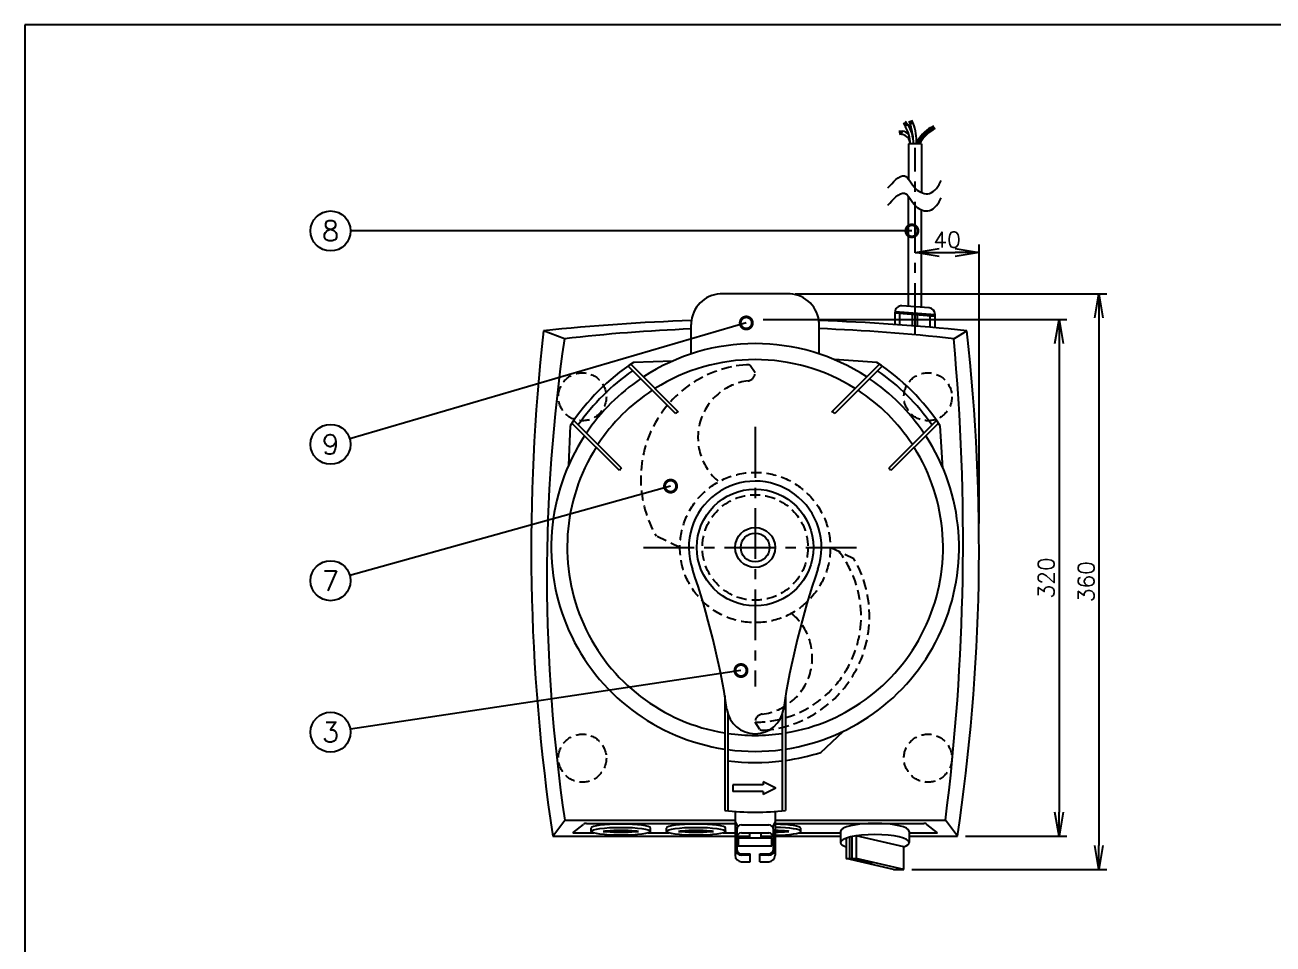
# Model space of a CAD drawing. Extents: x 115 to 2025, y 0 to 1377.
# Drawn here: x 115 to 895, y 802 to 1377 of the extents above; entities that cross this region are included whole.
import ezdxf
from ezdxf.enums import TextEntityAlignment as Align

# ---------------------------------------------------------------- set-up
doc = ezdxf.new("R2010")
doc.units = 0
doc.header["$PDMODE"] = 3
doc.linetypes.add('CENTER', pattern=[50.8, 31.75, -6.35, 6.35, -6.35])
doc.linetypes.add('HIDDEN', pattern=[9.525, 6.35, -3.175])
doc.layers.get('0').update_dxf_attribs({"linetype": 'CONTINUOUS'})
doc.layers.get('DEFPOINTS').update_dxf_attribs({"linetype": 'CONTINUOUS'})
for name, color, linetype in [('DANMEN', 7, 'CONTINUOUS'), ('KIKI-2D2', 7, 'CONTINUOUS'), ('SUNPOU', 7, 'CONTINUOUS'), ('WAKU', 7, 'CONTINUOUS')]:
    doc.layers.add(name, color=color, linetype=linetype)
doc.styles.get("Standard").update_dxf_attribs({"font": 'romans.shx', "bigfont": 'extfont.shx'})
doc.dimstyles.get("Standard").update_dxf_attribs({"dimscale": 5, "dimtxt": 2, "dimasz": 3, "dimexe": 1, "dimexo": 1, "dimgap": 0.6, "dimtad": 3, "dimdec": 0, "dimzin": 0, "dimdsep": 46, "dimtxsty": 'STANDARD', "dimblk1": 'OPEN', "dimblk2": 'OPEN', "dimsah": 1, "dimcen": 1.5, "dimadec": 0, "dimazin": 0, "dimtfac": 1, "dimtdec": 0, "dimtmove": 0, "dimatfit": 0, "dimldrblk": 'DOTSMALL', "dimfxl": 1, "dimtvp": 1, "dimtolj": 1, "dimtzin": 0, "dimarcsym": 0})

# ---------------------------------------------------------------- blocks, each defined once
blk = doc.blocks.new('_DotSmall')
at = {"color": 0, "linetype": 'ByBlock', "const_width": 0.5}
blk.add_lwpolyline([(-0.0625, 0, 1), (0.0625, 0, 1)], format="xyb", close=True, dxfattribs=at)
blk = doc.blocks.new('_OPEN')
at = {"color": 0, "linetype": 'ByBlock'}
for p, q in [((-1, 0.167), (0, 0)), ((0, 0), (-1, -0.167)), ((0, 0), (-1, 0))]:
    blk.add_line(p, q, dxfattribs=at)
blk = doc.blocks.new('*D2')
at = {"layer": 'DEFPOINTS', "color": 0}
for p in [(671.53, 1234.48), (711.53, 1234.48), (711.53, 1059.98)]:
    blk.add_point(p, dxfattribs=at)
at = {"layer": 'SUNPOU', "color": 0, "lineweight": -2}
for p, q in [((686.53, 1234.48), (696.53, 1234.48)), ((711.53, 1064.98), (711.53, 1239.48))]:
    blk.add_line(p, q, dxfattribs=at)
at = {"layer": 'SUNPOU', "color": 0, "lineweight": -2, "xscale": 15, "yscale": 15, "zscale": 15, "rotation": 180}
blk.add_blockref('_OPEN', (671.53, 1234.48), dxfattribs=at)
at = {"layer": 'SUNPOU', "color": 0, "lineweight": -2, "xscale": 15, "yscale": 15, "zscale": 15}
blk.add_blockref('_OPEN', (711.53, 1234.48), dxfattribs=at)
at = {"layer": 'SUNPOU', "color": 0, "insert": (691.53, 1242.48), "char_height": 10, "attachment_point": 5}
blk.add_mtext('\\A1;40', dxfattribs=at)
blk = doc.blocks.new('*D22')
at = {"layer": 'DEFPOINTS', "color": 0}
for p in [(571.53, 1192.48), (698.03, 869.48), (761.53, 869.48)]:
    blk.add_point(p, dxfattribs=at)
at = {"layer": 'SUNPOU', "color": 0, "lineweight": -2}
for p, q in [((576.53, 1192.48), (766.53, 1192.48)), ((761.53, 1177.48), (761.53, 884.48)), ((703.03, 869.48), (766.53, 869.48))]:
    blk.add_line(p, q, dxfattribs=at)
at = {"layer": 'SUNPOU', "color": 0, "lineweight": -2, "xscale": 15, "yscale": 15, "zscale": 15}
for p, rotation in [((761.53, 1192.48), 90), ((761.53, 869.48), 270)]:
    blk.add_blockref('_OPEN', p, dxfattribs=dict(at, rotation=rotation))
at = {"layer": 'SUNPOU', "color": 0, "insert": (753.53, 1030.98), "char_height": 10, "attachment_point": 5, "rotation": 90}
blk.add_mtext('\\A1;320', dxfattribs=at)
blk = doc.blocks.new('*D23')
at = {"layer": 'DEFPOINTS', "color": 0}
for p in [(591.53, 1208.57), (664.5, 848.57), (786.53, 848.57)]:
    blk.add_point(p, dxfattribs=at)
at = {"layer": 'SUNPOU', "color": 0, "lineweight": -2}
for p, q in [((596.53, 1208.57), (791.53, 1208.57)), ((786.53, 1193.57), (786.53, 863.57)), ((669.5, 848.57), (791.53, 848.57))]:
    blk.add_line(p, q, dxfattribs=at)
at = {"layer": 'SUNPOU', "color": 0, "lineweight": -2, "xscale": 15, "yscale": 15, "zscale": 15}
for p, rotation in [((786.53, 1208.57), 90), ((786.53, 848.57), 270)]:
    blk.add_blockref('_OPEN', p, dxfattribs=dict(at, rotation=rotation))
at = {"layer": 'SUNPOU', "color": 0, "insert": (778.53, 1028.57), "char_height": 10, "attachment_point": 5, "rotation": 90}
blk.add_mtext('\\A1;360', dxfattribs=at)

msp = doc.modelspace()

# ---------------------------------------------------------------- linework, layer by layer
at = {"layer": 'DANMEN', "color": 2, "linetype": 'HIDDEN'}
for p, q in [((571.53, 1159.23), (568.53, 1163.85)), ((524.53, 1049.98), (509.76, 1056.98)), ((633.31, 1042.98), (618.53, 1049.98)), ((574.53, 936.11), (571.53, 940.73))]:
    msp.add_line(p, q, dxfattribs=at)
at = {"layer": 'DANMEN', "color": 4, "linetype": 'HIDDEN'}
for centre in [(463.51, 1144.23), (679.56, 1144.23), (463.51, 918.23), (679.56, 918.23)]:
    msp.add_circle(centre, 15, dxfattribs=at)
at = {"layer": 'DANMEN', "color": 2, "linetype": 'HIDDEN'}
for radius in [47, 33]:
    msp.add_circle((571.53, 1049.98), radius, dxfattribs=at)
for centre, radius, start, end in [((571.53, 1092.98), 71.5, 94.36874, 210.2316), ((566.47, 1159.23), 5.06, 65.96901, 94.36874), ((566.47, 1159.23), 5.06, 277.12362, 0), ((571.53, 1118.73), 35.75, 97.12362, 230.54781), ((571.53, 1006.98), 66.25, 270, 37.56799), ((571.53, 1006.98), 71.5, 274.36874, 30.2316), ((571.53, 981.23), 35.75, 277.12362, 50.54781), ((576.59, 940.73), 5.06, 97.12362, 180), ((576.59, 940.73), 5.06, 245.96901, 274.36874)]:
    msp.add_arc(centre, radius, start, end, dxfattribs=at)
at = {"layer": 'KIKI-2D2', "color": 2}
for p, q in [((666.96, 1314.61), (665.28, 1313.53)), ((670.43, 1315.25), (668.53, 1314.61)), ((681.84, 1311.85), (672.53, 1302.54)), ((681.18, 1312.48), (673.59, 1304.9)), ((681.39, 1312.61), (682.4, 1310.89)), ((682.32, 1311.03), (681.82, 1310.53)), ((663.3, 1308.26), (663.52, 1310.25)), ((675.54, 1304.25), (673.76, 1302.47)), ((675.53, 1302.47), (667.53, 1302.47)), ((667.53, 1302.47), (667.53, 1280.29)), ((675.53, 1302.47), (675.53, 1271.91)), ((667.53, 1200.78), (667.53, 1269.49)), ((675.53, 1200.14), (675.53, 1261.11)), ((659.03, 1189.42), (659.03, 1197.12)), ((684.03, 1194.45), (659.03, 1196.44)), ((684.11, 1195.45), (659.11, 1197.44)), ((662.03, 1189.21), (662.03, 1196.2)), ((680.35, 1199.76), (663.35, 1201.11)), ((670.03, 1188.6), (670.03, 1195.56)), ((673.03, 1188.36), (673.03, 1195.32)), ((681.03, 1187.69), (681.03, 1194.69)), ((684.03, 1187.42), (684.03, 1195.77)), ((531.53, 1171.04), (531.53, 1189.48)), ((611.53, 1171.04), (611.53, 1189.48)), ((452.25, 1180.48), (439.26, 1185.48)), ((695.71, 1180.48), (703.81, 1185.48)), ((521.68, 1133.77), (492.05, 1163.4)), ((493.72, 1164.56), (523.47, 1134.81)), ((519.98, 1166.59), (495.42, 1165.69)), ((619.59, 1134.81), (649.34, 1164.56)), ((647.65, 1165.69), (621.11, 1167.44)), ((651.01, 1163.4), (621.38, 1133.77)), ((455.82, 1126.09), (454.92, 1101.54)), ((486.7, 1098.04), (456.95, 1127.79)), ((458.11, 1129.46), (487.74, 1099.83)), ((655.32, 1099.83), (684.96, 1129.46)), ((686.11, 1127.79), (656.36, 1098.04)), ((689, 1099.56), (687.24, 1126.09)), ((552.53, 957.18), (552.53, 885.57)), ((590.53, 956.87), (590.53, 885.57)), ((554.53, 945.96), (554.53, 885.36)), ((588.53, 945.78), (588.53, 885.36)), ((612.53, 921.88), (626.53, 934.95)), ((557.53, 901.48), (557.53, 897.48)), ((576.53, 901.48), (557.53, 901.48)), ((576.53, 897.48), (557.53, 897.48)), ((584.53, 899.48), (576.53, 903.48)), ((576.53, 903.48), (576.53, 901.48)), ((584.53, 899.48), (576.53, 895.48)), ((576.53, 897.48), (576.53, 895.48)), ((559.03, 884.95), (559.03, 869.48)), ((584.03, 884.95), (584.03, 869.48)), ((445.03, 869.48), (452.53, 879.48)), ((452.53, 879.48), (559.03, 879.48)), ((457.49, 871.48), (464.23, 876.83)), ((466.1, 877.48), (559.03, 877.48)), ((469.11, 872.48), (469.11, 874.48)), ((506.11, 872.48), (506.11, 874.48)), ((516.11, 872.48), (516.11, 874.48)), ((553.11, 872.48), (553.11, 874.48)), ((559.03, 878.48), (560.63, 875.28)), ((563.03, 876.48), (580.03, 876.48)), ((584.03, 878.48), (582.43, 875.28)), ((584.03, 879.48), (690.53, 879.48)), ((584.03, 877.48), (676.97, 877.48)), ((600.11, 872.48), (600.11, 874.48)), ((685.57, 871.48), (678.83, 876.83)), ((698.03, 869.48), (690.53, 879.48)), ((457.49, 871.48), (470.66, 871.48)), ((504.57, 871.48), (517.66, 871.48)), ((551.57, 871.48), (559.03, 871.48)), ((560.03, 873.48), (560.03, 864.98)), ((560.03, 866.98), (561.03, 866.98)), ((560.2, 869.48), (568.03, 869.48)), ((561.03, 868.48), (561.03, 864.98)), ((561.03, 868.48), (582.03, 868.48)), ((563.03, 871.48), (580.03, 871.48)), ((568.03, 871.48), (568.03, 868.48)), ((575.03, 871.48), (575.03, 868.48)), ((575.03, 869.48), (582.86, 869.48)), ((582.03, 864.98), (582.03, 868.48)), ((582.03, 866.98), (583.03, 866.98)), ((583.03, 864.98), (583.03, 873.48)), ((598.57, 871.48), (624.95, 871.48)), ((624.95, 872.48), (624.95, 869.48)), ((628.4, 868.2), (628.4, 862.76)), ((630.56, 868.85), (630.56, 855.48)), ((631.97, 869.18), (631.97, 855.48)), ((634.77, 869.68), (634.77, 855.48)), ((664.5, 862.76), (634.77, 869.68)), ((667.95, 872.48), (667.95, 869.48)), ((667.95, 871.48), (685.57, 871.48)), ((568.53, 857.48), (563.03, 857.48)), ((580.03, 857.48), (574.53, 857.48)), ((628.4, 855.48), (634.77, 855.48)), ((643.46, 852.48), (630.56, 855.48)), ((644.87, 852.48), (631.97, 855.48)), ((664.5, 848.57), (634.77, 855.48)), ((643.46, 852.48), (644.87, 852.48))]:
    msp.add_line(p, q, dxfattribs=at)
at = {"layer": 'KIKI-2D2', "color": 2, "linetype": 'CENTER'}
for p, q in [((671.53, 1183.55), (671.53, 1299.98)), ((571.53, 1125.36), (571.53, 963.02)), ((501.65, 1049.98), (638.82, 1049.98))]:
    msp.add_line(p, q, dxfattribs=at)
at = {"layer": 'KIKI-2D2', "color": 3}
for p, q in [((591.53, 1208.57), (551.53, 1208.57)), ((445.03, 869.48), (559.03, 869.48)), ((559.03, 869.48), (559.03, 857.48)), ((584.03, 869.48), (624.95, 869.48)), ((584.03, 869.48), (584.03, 857.48)), ((624.95, 869.48), (624.95, 865.48)), ((667.95, 869.48), (698.03, 869.48)), ((667.95, 869.48), (667.95, 865.48)), ((560.03, 864.98), (561.03, 864.98)), ((560.03, 864.98), (560.03, 861.48)), ((561.03, 864.98), (561.03, 863.48)), ((561.03, 863.48), (582.03, 863.48)), ((563.03, 858.48), (568.53, 858.48)), ((568.53, 853.48), (568.53, 858.48)), ((574.53, 858.48), (580.03, 858.48)), ((574.53, 853.48), (574.53, 858.48)), ((582.03, 864.98), (583.03, 864.98)), ((582.03, 863.48), (582.03, 864.98)), ((583.03, 861.48), (583.03, 864.98)), ((628.4, 862.76), (628.4, 855.48)), ((664.5, 848.57), (664.5, 862.76)), ((563.03, 853.48), (568.53, 853.48)), ((574.53, 853.48), (580.03, 853.48)), ((658.14, 848.57), (628.4, 855.48)), ((658, 848.57), (664.5, 848.57))]:
    msp.add_line(p, q, dxfattribs=at)
at = {"layer": 'KIKI-2D2', "color": 2}
for radius in [36.5, 12.5, 9]:
    msp.add_circle((571.53, 1049.98), radius, dxfattribs=at)
for centre, radius, start, end in [((648.12, 1302.47), 20.55, 32.78603, 38.32115), ((648.12, 1302.47), 20.98, 32.78603, 38.32115), ((648.12, 1302.47), 21.41, 32.78603, 38.32115), ((648.12, 1302.47), 21.85, 32.78603, 38.32115), ((648.12, 1302.47), 20.41, 359.99999, 32.78603), ((648.12, 1302.47), 22.28, 32.78603, 38.32115), ((648.12, 1302.47), 22.41, 360, 32.78603), ((632.7, 1302.47), 37.96, 18.71459, 21.82464), ((632.7, 1302.47), 38.4, 18.71459, 21.82464), ((632.7, 1302.47), 37.83, 360, 18.71459), ((632.7, 1302.47), 38.83, 18.71459, 21.82464), ((632.7, 1302.47), 39.26, 18.71459, 21.82464), ((632.7, 1302.47), 39.69, 18.71459, 21.82464), ((632.7, 1302.47), 39.83, 360, 18.71459), ((692.77, 1293.3), 22.41, 120.52556, 154.5667), ((692.77, 1293.3), 22.28, 114.99044, 120.52556), ((692.77, 1293.3), 21.85, 114.99044, 120.52556), ((692.77, 1293.3), 21.41, 114.99044, 120.52556), ((692.77, 1293.3), 20.98, 114.99044, 120.52556), ((692.77, 1293.3), 20.55, 114.99044, 120.52556), ((662.65, 1302.41), 7.75, 83.67796, 99.55112), ((662.65, 1302.41), 7.31, 83.67796, 99.55112), ((662.65, 1302.41), 6.88, 83.67796, 99.55112), ((662.65, 1302.41), 6.45, 83.67796, 99.55112), ((662.65, 1302.41), 6.02, 83.67796, 99.55112), ((662.65, 1302.41), 5.88, 0.55332, 83.67796), ((662.65, 1302.41), 7.88, 51.01762, 83.67796), ((692.77, 1293.3), 20.41, 120.52556, 153.31159), ((663.03, 1197.12), 4, 85.44876, 180), ((680.03, 1195.77), 4, 0, 85.44876), ((573.98, 125.98), 1061.51, 92.29169, 96.58494), ((551.53, 1189.48), 20, 173.20601, 180), ((591.53, 1189.48), 20, 0, 6.79399), ((573.98, 125.98), 1061.51, 83.41506, 87.97258), ((1473.28, 1030.94), 1031.93, 171.6677, 188.44001), ((-681.78, 1053.62), 1383.31, 352.76803, 5.26179), ((571.53, 1049.98), 127.5, 56.76638, 123.23362), ((571.53, 1049.98), 138.5, 123.33635, 146.66365), ((571.53, 1049.98), 117.5, 57.78402, 122.21598), ((571.53, 1049.98), 138.5, 33.33635, 56.66365), ((571.53, 1049.98), 134.5, 124.72117, 145.27883), ((571.53, 1049.98), 127.5, 124.15018, 145.84982), ((571.53, 1049.98), 127.5, 34.15018, 55.84982), ((571.53, 1049.98), 134.5, 34.72117, 55.27883), ((571.53, 1049.98), 117.5, 123.21409, 146.78591), ((571.53, 1049.98), 117.5, 33.21409, 56.78591), ((571.53, 1049.98), 97.5, 119.53399, 120.74997), ((571.53, 1049.98), 97.5, 59.25003, 60.46601), ((571.53, 1049.98), 127.5, 146.76638, 261.42988), ((571.53, 1049.98), 127.5, 278.57012, 33.23362), ((571.53, 1049.98), 117.5, 147.78402, 260.69429), ((571.53, 1049.98), 117.5, 279.30571, 32.21598), ((571.53, 1049.98), 97.5, 149.25003, 150.46601), ((571.53, 1049.98), 97.5, 29.53399, 30.74997), ((571.53, 1049.98), 41.5, 341.04878, 198.99135), ((57.2, 872.97), 502.44, 8.663, 18.99135), ((1086.65, 873.1), 503.14, 161.04878, 171.36341), ((571.56, 951.34), 17.86, 188.663, 351.36341), ((571.53, 1049.98), 117.5, 261.6812, 278.3188), ((571.53, 1049.98), 127.5, 262.33774, 277.66226), ((571.53, 1049.98), 134.5, 278.12099, 287.7481), ((571.53, 1049.98), 134.5, 262.73873, 277.26127), ((571.53, 1049.98), 165.5, 263.4077, 276.5923), ((466.1, 874.48), 3, 90, 128.43906), ((563.03, 873.48), 3, 90, 180), ((580.03, 873.48), 3, 0, 90), ((676.97, 874.48), 3, 51.56094, 90), ((563.03, 868.48), 3, 90, 180), ((580.03, 868.48), 3, 0, 90), ((563.03, 861.48), 4, 180, 270), ((580.03, 861.48), 4, 270, 0)]:
    msp.add_arc(centre, radius, start, end, dxfattribs=at)
at = {"layer": 'KIKI-2D2', "color": 3}
for centre, radius, start, end in [((550.73, 1189.36), 19.22, 87.61669, 172.57066), ((592.33, 1189.36), 19.22, 7.42934, 92.38331), ((571.53, -60.81), 1253.29, 91.82254, 96.05847), ((571.53, -60.81), 1253.29, 83.94153, 88.17746), ((1635.89, 1049.3), 1204.36, 173.50763, 188.58689), ((-492.83, 1049.3), 1204.36, 351.41311, 6.49237), ((563.03, 861.48), 3, 180, 270), ((580.03, 861.48), 3, 270, 0), ((563.03, 857.48), 4, 180, 270), ((580.03, 857.48), 4, 270, 0)]:
    msp.add_arc(centre, radius, start, end, dxfattribs=at)
at = {"layer": 'KIKI-2D2', "color": 2}
for centre, major_axis, ratio, start_param, end_param in [((487.61, 874.48), (-18.5, 0), 0.135135, 3.141593, 6.283185), ((534.61, 874.48), (-18.5, 0), 0.135135, 3.141593, 6.283185), ((581.61, 874.48), (-18.5, 0), 0.135135, 3.141593, 4.5812), ((581.61, 872.48), (-18.5, 0), 0.135135, 1.701985, 4.5812), ((646.45, 872.48), (-21.5, 0), 0.232558, 3.141593, 6.283185), ((646.45, 865.48), (-21.5, 0), 0.232558, 3.141593, 6.283185)]:
    msp.add_ellipse(centre, major_axis=major_axis, ratio=ratio, start_param=start_param, end_param=end_param, dxfattribs=at)
for centre in [(487.61, 872.48), (534.61, 872.48)]:
    msp.add_ellipse(centre, major_axis=(-18.5, 0), ratio=0.135135, dxfattribs=at)
at = {"layer": 'KIKI-2D2', "color": 3}
for start_param, end_param in [(6.283185, 6.857722), (2.567056, 3.141593)]:
    msp.add_ellipse((646.45, 865.48), major_axis=(-21.5, 0), ratio=0.232558, start_param=start_param, end_param=end_param, dxfattribs=at)
at = {"layer": 'KIKI-2D2', "color": 2}
for points, knots in [([(654.58, 1274.87), (657.34, 1278.09), (665.53, 1287.29), (670.43, 1273.32), (681.82, 1269.2), (686.46, 1276.18), (687.85, 1279.53)], [0, 0, 0, 0, 12.734059, 23.503105, 32.594306, 43.454324, 43.454324, 43.454324, 43.454324]), ([(654.58, 1264.07), (657.34, 1267.3), (665.53, 1276.49), (670.43, 1262.52), (681.82, 1258.41), (686.46, 1265.39), (687.85, 1268.73)], [0, 0, 0, 0, 12.734059, 23.503105, 32.594306, 43.454324, 43.454324, 43.454324, 43.454324]), ([(498.61, 872.48), (497.94, 872.55), (497.24, 872.61), (493.66, 872.88), (490.63, 872.98), (484.59, 872.98), (481.57, 872.88), (477.99, 872.61), (477.28, 872.55), (476.61, 872.48)], [4.055112, 4.055112, 4.055112, 4.055112, 4.18879, 4.18879, 4.712389, 4.712389, 5.235988, 5.235988, 5.369666, 5.369666, 5.369666, 5.369666]), ([(476.61, 872.48), (477.28, 872.41), (477.99, 872.35), (481.57, 872.08), (484.59, 871.98), (490.63, 871.98), (493.66, 872.08), (497.24, 872.35), (497.94, 872.41), (498.61, 872.48)], [0.91352, 0.91352, 0.91352, 0.91352, 1.047198, 1.047198, 1.570796, 1.570796, 2.094395, 2.094395, 2.228073, 2.228073, 2.228073, 2.228073]), ([(545.61, 872.48), (544.94, 872.55), (544.24, 872.61), (540.66, 872.88), (537.63, 872.98), (531.59, 872.98), (528.57, 872.88), (524.99, 872.61), (524.28, 872.55), (523.61, 872.48)], [4.055112, 4.055112, 4.055112, 4.055112, 4.18879, 4.18879, 4.712389, 4.712389, 5.235988, 5.235988, 5.369666, 5.369666, 5.369666, 5.369666]), ([(523.61, 872.48), (524.28, 872.41), (524.99, 872.35), (528.57, 872.08), (531.59, 871.98), (537.63, 871.98), (540.66, 872.08), (544.24, 872.35), (544.94, 872.41), (545.61, 872.48)], [0.91352, 0.91352, 0.91352, 0.91352, 1.047198, 1.047198, 1.570796, 1.570796, 2.094395, 2.094395, 2.228073, 2.228073, 2.228073, 2.228073]), ([(592.61, 872.48), (592.38, 872.5), (592.14, 872.53), (589.45, 872.78), (586.64, 872.91), (584, 872.96)], [4.0538378, 4.0538378, 4.0538378, 4.0538378, 4.101331, 4.101331, 4.5812002, 4.5812002, 4.5812002, 4.5812002]), ([(584, 872), (586.64, 872.05), (589.45, 872.18), (592.14, 872.43), (592.38, 872.46), (592.61, 872.48)], [1.7019851, 1.7019851, 1.7019851, 1.7019851, 2.1818543, 2.1818543, 2.2293475, 2.2293475, 2.2293475, 2.2293475])]:
    msp.add_open_spline(points, degree=3, knots=knots, dxfattribs=at)
at = {"layer": 'SUNPOU'}
for centre in [(306.08, 1247.93), (306.08, 1114.49), (306.08, 1029.22), (306.08, 934.47)]:
    msp.add_circle(centre, 12.5, dxfattribs=at)
at = {"layer": 'WAKU', "color": 6}
for p, q in [((2025, 1376.75), (115, 1376.75)), ((115, 1376.75), (115, 0))]:
    msp.add_line(p, q, dxfattribs=at)

# ---------------------------------------------------------------- texts
at = {"layer": 'SUNPOU'}
for s, p in [('8', (306.08, 1247.93)), ('9', (306.08, 1114.49)), ('7', (306.08, 1029.22)), ('3', (306.08, 934.47))]:
    msp.add_text(s, height=12.5, dxfattribs=at).set_placement(p, align=Align.MIDDLE)

# ---------------------------------------------------------------- dimensions: what is measured, and where the dimension line sits
dim = msp.add_linear_dim(base=(711.53, 1234.48), p1=(671.53, 1234.48), p2=(711.53, 1059.98), dimstyle='STANDARD', dxfattribs=at)
dim.commit()
dim.dimension.update_dxf_attribs({"geometry": '*D2', "text_midpoint": (691.53, 1242.48)})
dim = msp.add_linear_dim(base=(786.53, 848.57), p1=(591.53, 1208.57), p2=(664.5, 848.57), angle=90, dimstyle='STANDARD', dxfattribs=at)
dim.commit()
dim.dimension.update_dxf_attribs({"geometry": '*D23', "text_midpoint": (778.53, 1028.57)})
dim = msp.add_linear_dim(base=(761.53, 869.48), p1=(571.53, 1192.48), p2=(698.03, 869.48), angle=90, text='320', dimstyle='STANDARD', dxfattribs=at)
dim.commit()
dim.dimension.update_dxf_attribs({"geometry": '*D22', "text_midpoint": (753.53, 1030.98)})

# ---------------------------------------------------------------- leaders
for points in [[(669.56, 1248), (318.58, 1247.93)], [(566, 1190.41), (318.08, 1117.99)], [(518.68, 1088.36), (318.12, 1032.57)], [(562.68, 973.04), (318.44, 936.33)]]:
    msp.add_leader(points, dimstyle='STANDARD', dxfattribs=at)

doc.saveas('drawing.dxf')
